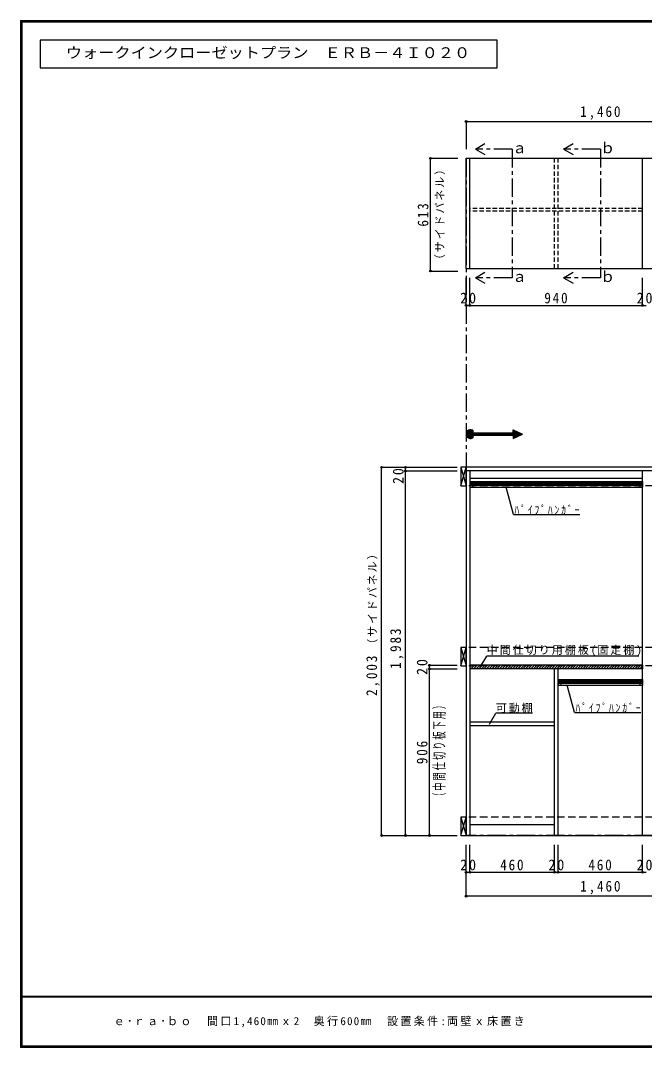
# Model space of a CAD drawing. Units: millimetres at full size, sheet at 1:20. Extents: x -8210 to 8210, y -2932 to 2722.
# Drawn here: x -8210 to -4815, y -2864 to 2722 of the extents above; entities that cross this region are included whole.
import ezdxf
from ezdxf.enums import TextEntityAlignment as Align

# ---------------------------------------------------------------- set-up
doc = ezdxf.new("R2010")
doc.units = ezdxf.units.MM
doc.header["$LTSCALE"] = 20
doc.header["$PDMODE"] = 32
doc.header["$PDSIZE"] = 10
for name, pattern in [('CHAIN1', [8, 5, -1, 1, -1]), ('DASHED1', [1.8, 1.2, -0.6]), ('DASHED2', [3, 2, -1])]:
    doc.linetypes.add(name, pattern=pattern)
for name, color, linetype in [('0-2_本体', 2, 'Continuous'), ('0-3_固定棚', 2, 'Continuous'), ('0-4_可動棚', 3, 'Continuous'), ('0-5', 4, 'Continuous'), ('0-6_ﾊﾟｲﾌﾟﾊﾝｶﾞｰ', 7, 'Continuous'), ('0-7_桟木・巾木', 2, 'Continuous'), ('0-8_引き出し', 3, 'Continuous'), ('0-A_文字', 7, 'Continuous'), ('0-B_寸法', 7, 'Continuous'), ('0-C_ハッチ', 4, 'Continuous'), ('F-1_枠', 6, 'Continuous'), ('F-A_文字', 7, 'Continuous')]:
    doc.layers.add(name, color=color, linetype=linetype)
doc.styles.add('ＭＳ ゴシック', font='')
doc.styles.get('ＭＳ ゴシック').set_extended_font_data('MS Gothic')

msp = doc.modelspace()

# ---------------------------------------------------------------- linework, layer by layer
at = {"layer": '0-2_本体'}
for p, q in [((-5765, 1372.73), (-5765, 1972.73)), ((-5785, 1372.73), (-5765, 1372.73)), ((-4825, 1372.73), (-4805, 1372.73))]:
    msp.add_line(p, q, dxfattribs=at)
at = {"layer": '0-2_本体', "linetype": 'DASHED1'}
for p, q in [((-5305, 1972.73), (-5285, 1972.73)), ((-5305, 1373.73), (-5305, 1972.73)), ((-5285, 1373.73), (-5285, 1972.73)), ((-5305, 1373.73), (-5285, 1373.73))]:
    msp.add_line(p, q, dxfattribs=at)
at = {"layer": '0-2_本体', "color": 3}
for p, q in [((-5785, 1372.73), (-4325, 1372.73)), ((-5785, 271.73), (-5785, 291.73)), ((-4325, 291.73), (-5785, 291.73)), ((-5785, 271.73), (-5785, -1711.27)), ((-4325, 271.73), (-5785, 271.73)), ((-5765, 271.73), (-5765, -1711.27)), ((-4825, -1711.27), (-4825, 271.73)), ((-5305, -1711.27), (-5305, -805.27)), ((-5285, -1711.27), (-5285, -805.27)), ((-5785, -1711.27), (-4325, -1711.27))]:
    msp.add_line(p, q, dxfattribs=at)
at = {"layer": '0-2_本体'}
for points in [[(-5785, 1372.73), (-5785, 1972.73), (-5765, 1972.73)], [(-4825, 1372.73), (-4825, 1972.73), (-4805, 1972.73)]]:
    msp.add_lwpolyline(points, dxfattribs=at)
at = {"layer": '0-3_固定棚', "color": 3}
for p, q in [((-5765, -785.27), (-5765, -805.27)), ((-4825, -785.27), (-5765, -785.27)), ((-4825, -805.27), (-5765, -805.27)), ((-4825, -785.27), (-4825, -805.27))]:
    msp.add_line(p, q, dxfattribs=at)
at = {"layer": '0-4_可動棚'}
for p, q in [((-5765, 1972.73), (-2850, 1972.73)), ((-5764, -1114.77), (-5764, -1094.77)), ((-5306, -1094.77), (-5764, -1094.77)), ((-5306, -1114.77), (-5764, -1114.77)), ((-5306, -1094.77), (-5306, -1114.77))]:
    msp.add_line(p, q, dxfattribs=at)
at = {"layer": '0-5', "color": 7}
for p in [(-5708.39, -796.33), (-4845.8, -735.68)]:
    msp.add_line(p, (-5673.37, -735.68), dxfattribs=at)
at = {"layer": '0-6_ﾊﾟｲﾌﾟﾊﾝｶﾞｰ', "color": 4, "linetype": 'DASHED1'}
for p, q in [((-4825, 1700.22), (-5765, 1700.22)), ((-4825, 1685.24), (-5765, 1685.24))]:
    msp.add_line(p, q, dxfattribs=at)
at = {"layer": '0-6_ﾊﾟｲﾌﾟﾊﾝｶﾞｰ', "color": 3}
for p, q in [((-5765, 213.73), (-5765, 183.73)), ((-5765, 213.73), (-4825, 213.73)), ((-5765, 183.73), (-4825, 183.73)), ((-4825, 213.73), (-4825, 183.73)), ((-5285, -863.27), (-5285, -893.27)), ((-5285, -863.27), (-4825, -863.27)), ((-5285, -893.27), (-4825, -893.27)), ((-4825, -863.27), (-4825, -893.27))]:
    msp.add_line(p, q, dxfattribs=at)
at = {"layer": '0-6_ﾊﾟｲﾌﾟﾊﾝｶﾞｰ', "color": 4}
for p, q in [((-4825, 204.73), (-5765, 204.73)), ((-4825, 200.73), (-5765, 200.73)), ((-4825, 196.73), (-5765, 196.73)), ((-4825, 192.73), (-5765, 192.73)), ((-4825, -872.27), (-5285, -872.27)), ((-4825, -876.27), (-5285, -876.27)), ((-4825, -880.27), (-5285, -880.27)), ((-4825, -884.27), (-5285, -884.27))]:
    msp.add_line(p, q, dxfattribs=at)
at = {"layer": '0-6_ﾊﾟｲﾌﾟﾊﾝｶﾞｰ'}
for p, q in [((-5750, 213.73), (-5750, 183.73)), ((-4840, 213.73), (-4840, 183.73)), ((-5270, -863.27), (-5270, -893.27)), ((-4840, -863.27), (-4840, -893.27))]:
    msp.add_line(p, q, dxfattribs=at)
at = {"layer": '0-7_桟木・巾木', "color": 7}
for p, q in [((-4825, 231.73), (-5765, 231.73)), ((-5765, -1651.27), (-5305, -1651.27))]:
    msp.add_line(p, q, dxfattribs=at)
at = {"layer": '0-8_引き出し', "color": 7}
for p, q in [((-5815, 291.73), (-5785, 191.73)), ((-5815, 191.73), (-5785, 291.73)), ((-5815, -688.27), (-5785, -788.27)), ((-5815, -788.27), (-5785, -688.27)), ((-5815, -1611.27), (-5785, -1711.27)), ((-5815, -1711.27), (-5785, -1611.27))]:
    msp.add_line(p, q, dxfattribs=at)
at = {"layer": '0-8_引き出し'}
for points in [[(-5785, 191.73), (-5785, 291.73), (-5815, 291.73), (-5815, 191.73)], [(-5785, -788.27), (-5785, -688.27), (-5815, -688.27), (-5815, -788.27)], [(-5785, -1711.27), (-5785, -1611.27), (-5815, -1611.27), (-5815, -1711.27)]]:
    msp.add_lwpolyline(points, close=True, dxfattribs=at)
at = {"layer": '0-A_文字'}
for p, q in [((-8103.33, 2615.63), (-8103.33, 2465.63)), ((-5616.48, 2615.63), (-8103.33, 2615.63)), ((-5616.48, 2465.63), (-5616.48, 2615.63)), ((-8103.33, 2465.63), (-5616.48, 2465.63)), ((-5735, 2022.73), (-5683.04, 2052.73)), ((-5735, 2022.73), (-5683.04, 1992.73)), ((-5255, 2022.73), (-5203.04, 2052.73)), ((-5255, 2022.73), (-5203.04, 1992.73)), ((-5735, 1322.73), (-5683.04, 1352.73)), ((-5255, 1322.73), (-5203.04, 1352.73)), ((-5735, 1322.73), (-5683.04, 1292.73)), ((-5255, 1322.73), (-5203.04, 1292.73)), ((-5785, 472.25), (-5761.04, 496.2)), ((-5784.85, 475.22), (-5764.01, 496.06)), ((-5784.81, 469.61), (-5758.4, 496.02)), ((-5784.38, 467.21), (-5756, 495.58)), ((-5784.2, 478.71), (-5767.5, 495.4)), ((-5783.75, 465.01), (-5753.8, 494.96)), ((-5782.95, 462.98), (-5751.77, 494.16)), ((-5782.44, 483.29), (-5772.08, 493.65)), ((-5782.01, 461.09), (-5749.89, 493.22)), ((-5780.93, 459.34), (-5749.58, 490.69)), ((-5779.73, 457.72), (-5749.58, 487.86)), ((-5778.4, 456.22), (-5749.58, 485.03)), ((-5776.95, 454.84), (-5749.58, 482.21)), ((-5775.38, 453.58), (-5749.58, 479.38)), ((-5773.69, 452.44), (-5747.64, 478.49)), ((-5771.87, 451.44), (-5744.81, 478.49)), ((-5769.9, 450.57), (-5741.98, 478.49)), ((-5767.78, 449.87), (-5739.15, 478.49)), ((-5765.48, 449.34), (-5749.58, 465.23)), ((-5762.95, 449.04), (-5749.58, 462.41)), ((-5760.14, 449.02), (-5749.58, 459.58)), ((-5756.92, 449.41), (-5749.58, 456.75)), ((-5752.97, 450.54), (-5749.58, 453.92)), ((-5749.58, 466.7), (-5749.58, 452.15)), ((-5749.58, 466.7), (-5529.1, 466.7)), ((-5748.12, 466.7), (-5736.33, 478.49)), ((-5745.29, 466.7), (-5733.5, 478.49)), ((-5742.46, 466.7), (-5730.67, 478.49)), ((-5739.63, 466.7), (-5727.84, 478.49)), ((-5736.81, 466.7), (-5725.01, 478.49)), ((-5733.98, 466.7), (-5722.18, 478.49)), ((-5731.15, 466.7), (-5719.36, 478.49)), ((-5728.32, 466.7), (-5716.53, 478.49)), ((-5725.49, 466.7), (-5713.7, 478.49)), ((-5722.66, 466.7), (-5710.87, 478.49)), ((-5719.84, 466.7), (-5708.04, 478.49)), ((-5717.01, 466.7), (-5705.21, 478.49)), ((-5714.18, 466.7), (-5702.38, 478.49)), ((-5711.35, 466.7), (-5699.56, 478.49)), ((-5708.52, 466.7), (-5696.73, 478.49)), ((-5705.69, 466.7), (-5693.9, 478.49)), ((-5702.86, 466.7), (-5691.07, 478.49)), ((-5700.04, 466.7), (-5688.24, 478.49)), ((-5697.21, 466.7), (-5685.41, 478.49)), ((-5694.38, 466.7), (-5682.59, 478.49)), ((-5691.55, 466.7), (-5679.76, 478.49)), ((-5688.72, 466.7), (-5676.93, 478.49)), ((-5685.89, 466.7), (-5674.1, 478.49)), ((-5683.07, 466.7), (-5671.27, 478.49)), ((-5680.24, 466.7), (-5668.44, 478.49)), ((-5677.41, 466.7), (-5665.61, 478.49)), ((-5674.58, 466.7), (-5662.79, 478.49)), ((-5671.75, 466.7), (-5659.96, 478.49)), ((-5668.92, 466.7), (-5657.13, 478.49)), ((-5666.1, 466.7), (-5654.3, 478.49)), ((-5663.27, 466.7), (-5651.47, 478.49)), ((-5660.44, 466.7), (-5648.64, 478.49)), ((-5657.61, 466.7), (-5645.82, 478.49)), ((-5654.78, 466.7), (-5642.99, 478.49)), ((-5651.95, 466.7), (-5640.16, 478.49)), ((-5649.12, 466.7), (-5637.33, 478.49)), ((-5646.3, 466.7), (-5634.5, 478.49)), ((-5643.47, 466.7), (-5631.67, 478.49)), ((-5640.64, 466.7), (-5628.85, 478.49)), ((-5637.81, 466.7), (-5626.02, 478.49)), ((-5634.98, 466.7), (-5623.19, 478.49)), ((-5632.15, 466.7), (-5620.36, 478.49)), ((-5629.33, 466.7), (-5617.53, 478.49)), ((-5626.5, 466.7), (-5614.7, 478.49)), ((-5623.67, 466.7), (-5611.87, 478.49)), ((-5620.84, 466.7), (-5609.05, 478.49)), ((-5618.01, 466.7), (-5606.22, 478.49)), ((-5615.18, 466.7), (-5603.39, 478.49)), ((-5612.35, 466.7), (-5600.56, 478.49)), ((-5609.53, 466.7), (-5597.73, 478.49)), ((-5606.7, 466.7), (-5594.9, 478.49)), ((-5603.87, 466.7), (-5592.08, 478.49)), ((-5601.04, 466.7), (-5589.25, 478.49)), ((-5598.21, 466.7), (-5586.42, 478.49)), ((-5595.38, 466.7), (-5583.59, 478.49)), ((-5592.56, 466.7), (-5580.76, 478.49)), ((-5589.73, 466.7), (-5577.93, 478.49)), ((-5586.9, 466.7), (-5575.11, 478.49)), ((-5584.07, 466.7), (-5572.28, 478.49)), ((-5581.24, 466.7), (-5569.45, 478.49)), ((-5578.41, 466.7), (-5566.62, 478.49)), ((-5575.59, 466.7), (-5563.79, 478.49)), ((-5572.76, 466.7), (-5560.96, 478.49)), ((-5569.93, 466.7), (-5558.13, 478.49)), ((-5567.1, 466.7), (-5555.31, 478.49)), ((-5564.27, 466.7), (-5552.48, 478.49)), ((-5561.44, 466.7), (-5549.65, 478.49)), ((-5558.61, 466.7), (-5546.82, 478.49)), ((-5555.79, 466.7), (-5543.99, 478.49)), ((-5552.96, 466.7), (-5541.16, 478.49)), ((-5550.13, 466.7), (-5538.34, 478.49)), ((-5547.3, 466.7), (-5535.51, 478.49)), ((-5544.47, 466.7), (-5532.68, 478.49)), ((-5541.64, 466.7), (-5529.85, 478.49)), ((-5538.82, 466.7), (-5515.59, 489.93)), ((-5535.99, 466.7), (-5513.65, 489.03)), ((-5533.16, 466.7), (-5511.72, 488.13)), ((-5530.33, 466.7), (-5509.79, 487.24)), ((-5529.1, 496.21), (-5478.28, 472.6)), ((-5529.1, 478.49), (-5529.1, 496.21)), ((-5529.1, 493.39), (-5527.17, 495.31)), ((-5529.1, 490.56), (-5525.24, 494.42)), ((-5529.1, 487.73), (-5523.31, 493.52)), ((-5529.1, 484.9), (-5521.38, 492.62)), ((-5529.1, 482.07), (-5519.45, 491.72)), ((-5529.1, 479.24), (-5517.52, 490.83)), ((-5529.1, 465.1), (-5507.86, 486.34)), ((-5529.1, 462.27), (-5505.93, 485.44)), ((-5529.1, 459.45), (-5504, 484.55)), ((-5529.1, 456.62), (-5502.07, 483.65)), ((-5529.1, 453.79), (-5500.14, 482.75)), ((-5529.1, 450.96), (-5498.21, 481.85)), ((-5529.1, 448.99), (-5478.28, 472.6)), ((-5529.1, 466.7), (-5529.1, 448.99)), ((-5527.5, 449.73), (-5496.27, 480.96)), ((-5522.22, 452.18), (-5494.34, 480.06)), ((-5516.94, 454.64), (-5492.41, 479.16)), ((-5511.66, 457.09), (-5490.48, 478.26)), ((-5506.37, 459.54), (-5488.55, 477.37)), ((-5501.09, 462), (-5486.62, 476.47)), ((-5495.81, 464.45), (-5484.69, 475.57)), ((-5490.52, 466.91), (-5482.76, 474.68)), ((-5485.24, 469.36), (-5480.82, 473.78)), ((-5479.96, 471.82), (-5478.89, 472.88)), ((-5528.01, 35.43), (-5567.75, 183.73)), ((-5528.01, 35.43), (-5167.51, 35.43)), ((-5195.54, -1041.57), (-5235.28, -893.27)), ((-5658.85, -1105.83), (-5623.83, -1045.18)), ((-5423.83, -1045.18), (-5623.83, -1045.18)), ((-5195.54, -1041.57), (-4835.04, -1041.57))]:
    msp.add_line(p, q, dxfattribs=at)
at = {"layer": '0-A_文字', "linetype": 'CHAIN1'}
for p, q in [((-5535, 2022.73), (-5735, 2022.73)), ((-5535, 2022.73), (-5535, 1322.73)), ((-5055, 2022.73), (-5255, 2022.73)), ((-5055, 2022.73), (-5055, 1322.73)), ((-5785, 1972.73), (-5785, -1711.27)), ((-5535, 1322.73), (-5735, 1322.73)), ((-5055, 1322.73), (-5255, 1322.73)), ((-2850, 291.73), (-5785, 291.73)), ((-2850, -1711.27), (-5785, -1711.27))]:
    msp.add_line(p, q, dxfattribs=at)
at = {"layer": '0-A_文字'}
msp.add_lwpolyline([(-5749.58, 493.04), (-5749.58, 478.49), (-5529.1, 478.49)], dxfattribs=at)
msp.add_arc((-5761.39, 472.6), 23.61, 60, 300, dxfattribs=at)
at = {"layer": '0-B_寸法', "color": 4}
for p, q in [((-5785, 2172.73), (-5785, 2022.73)), ((-5785, 2172.73), (-4325, 2172.73)), ((-5980, 1359.73), (-5980, 1972.73)), ((-5980, 1972.73), (-5830, 1972.73)), ((-5980, 1359.73), (-5830, 1359.73)), ((-5785, 1172.73), (-5785, 1322.73)), ((-5765, 1172.73), (-5765, 1322.73)), ((-5765, 1172.73), (-5765, 1322.73)), ((-4825, 1172.73), (-4825, 1322.73)), ((-5785, 1172.73), (-5765, 1172.73)), ((-5765, 1172.73), (-4825, 1172.73)), ((-4825, 1172.73), (-4805, 1172.73)), ((-6245, 291.73), (-5835, 291.73)), ((-6245, -1711.27), (-6245, 291.73)), ((-6115, 271.73), (-6115, 291.73)), ((-6115, 291.73), (-5985, 291.73)), ((-6115, 271.73), (-5835, 271.73)), ((-6115, -1711.27), (-6115, 271.73)), ((-5985, -805.27), (-5985, -785.27)), ((-5985, -785.27), (-5835, -785.27)), ((-5985, -1711.27), (-5985, -805.27)), ((-5985, -805.27), (-5835, -805.27)), ((-6245, -1711.27), (-5835, -1711.27)), ((-6115, -1711.27), (-5985, -1711.27)), ((-5985, -1711.27), (-5835, -1711.27)), ((-5785, -1911.27), (-5785, -1761.27)), ((-5765, -1911.27), (-5765, -1761.27)), ((-5305, -1911.27), (-5305, -1761.27)), ((-5285, -1911.27), (-5285, -1761.27)), ((-5285, -1911.27), (-5285, -1761.27)), ((-4825, -1911.27), (-4825, -1761.27)), ((-5785, -1911.27), (-5765, -1911.27)), ((-5785, -2041.27), (-5785, -1911.27)), ((-5765, -1911.27), (-5305, -1911.27)), ((-5305, -1911.27), (-5285, -1911.27)), ((-5285, -1911.27), (-4825, -1911.27)), ((-4825, -1911.27), (-4805, -1911.27)), ((-4325, -2041.27), (-5785, -2041.27))]:
    msp.add_line(p, q, dxfattribs=at)
at = {"layer": '0-B_寸法', "color": 4, "linetype": 'DASHED2'}
for p, q in [((-2850, 191.73), (-5785, 191.73)), ((-2850, -688.27), (-5785, -688.27)), ((-2850, -788.27), (-5785, -788.27)), ((-2850, -1611.27), (-5785, -1611.27))]:
    msp.add_line(p, q, dxfattribs=at)
at = {"layer": '0-B_寸法'}
for p in [(-5785, 2172.73), (-5980, 1972.73), (-5980, 1359.73), (-5785, 1172.73), (-5765, 1172.73), (-4825, 1172.73), (-6245, 291.73), (-6115, 291.73), (-6115, 271.73), (-5985, -785.27), (-5985, -805.27), (-6245, -1711.27), (-6115, -1711.27), (-5985, -1711.27), (-5785, -1911.27), (-5765, -1911.27), (-5305, -1911.27), (-5285, -1911.27), (-4825, -1911.27), (-5785, -2041.27)]:
    msp.add_point(p, dxfattribs=at)
at = {"layer": '0-C_ハッチ'}
for p, q in [((-5765, -797.01), (-5753.26, -785.27)), ((-5759.12, -805.27), (-5739.12, -785.27)), ((-5744.97, -805.27), (-5724.97, -785.27)), ((-5730.83, -805.27), (-5710.83, -785.27)), ((-5716.69, -805.27), (-5696.69, -785.27)), ((-5702.55, -805.27), (-5682.55, -785.27)), ((-5688.4, -805.27), (-5668.4, -785.27)), ((-5674.26, -805.27), (-5654.26, -785.27)), ((-5660.12, -805.27), (-5640.12, -785.27)), ((-5645.98, -805.27), (-5625.98, -785.27)), ((-5631.84, -805.27), (-5611.84, -785.27)), ((-5617.69, -805.27), (-5597.69, -785.27)), ((-5603.55, -805.27), (-5583.55, -785.27)), ((-5589.41, -805.27), (-5569.41, -785.27)), ((-5575.27, -805.27), (-5555.27, -785.27)), ((-5561.13, -805.27), (-5541.13, -785.27)), ((-5546.98, -805.27), (-5526.98, -785.27)), ((-5532.84, -805.27), (-5512.84, -785.27)), ((-5518.7, -805.27), (-5498.7, -785.27)), ((-5504.56, -805.27), (-5484.56, -785.27)), ((-5490.41, -805.27), (-5470.41, -785.27)), ((-5476.27, -805.27), (-5456.27, -785.27)), ((-5462.13, -805.27), (-5442.13, -785.27)), ((-5447.99, -805.27), (-5427.99, -785.27)), ((-5433.85, -805.27), (-5413.85, -785.27)), ((-5419.7, -805.27), (-5399.7, -785.27)), ((-5405.56, -805.27), (-5385.56, -785.27)), ((-5391.42, -805.27), (-5371.42, -785.27)), ((-5377.28, -805.27), (-5357.28, -785.27)), ((-5363.14, -805.27), (-5343.14, -785.27)), ((-5348.99, -805.27), (-5328.99, -785.27)), ((-5334.85, -805.27), (-5314.85, -785.27)), ((-5320.71, -805.27), (-5300.71, -785.27)), ((-5306.57, -805.27), (-5286.57, -785.27)), ((-5292.42, -805.27), (-5272.42, -785.27)), ((-5278.28, -805.27), (-5258.28, -785.27)), ((-5264.14, -805.27), (-5244.14, -785.27)), ((-5250, -805.27), (-5230, -785.27)), ((-5235.86, -805.27), (-5215.86, -785.27)), ((-5221.71, -805.27), (-5201.71, -785.27)), ((-5207.57, -805.27), (-5187.57, -785.27)), ((-5193.43, -805.27), (-5173.43, -785.27)), ((-5179.29, -805.27), (-5159.29, -785.27)), ((-5165.15, -805.27), (-5145.15, -785.27)), ((-5151, -805.27), (-5131, -785.27)), ((-5136.86, -805.27), (-5116.86, -785.27)), ((-5122.72, -805.27), (-5102.72, -785.27)), ((-5108.58, -805.27), (-5088.58, -785.27)), ((-5094.43, -805.27), (-5074.43, -785.27)), ((-5080.29, -805.27), (-5060.29, -785.27)), ((-5066.15, -805.27), (-5046.15, -785.27)), ((-5052.01, -805.27), (-5032.01, -785.27)), ((-5037.87, -805.27), (-5017.87, -785.27)), ((-5023.72, -805.27), (-5003.72, -785.27)), ((-5009.58, -805.27), (-4989.58, -785.27)), ((-4995.44, -805.27), (-4975.44, -785.27)), ((-4981.3, -805.27), (-4961.3, -785.27)), ((-4967.16, -805.27), (-4947.16, -785.27)), ((-4953.01, -805.27), (-4933.01, -785.27)), ((-4938.87, -805.27), (-4918.87, -785.27)), ((-4924.73, -805.27), (-4904.73, -785.27)), ((-4910.59, -805.27), (-4890.59, -785.27)), ((-4896.44, -805.27), (-4876.44, -785.27)), ((-4882.3, -805.27), (-4862.3, -785.27)), ((-4868.16, -805.27), (-4848.16, -785.27)), ((-4854.02, -805.27), (-4834.02, -785.27)), ((-4839.88, -805.27), (-4825, -790.39)), ((-4825.73, -805.27), (-4825, -804.53))]:
    msp.add_line(p, q, dxfattribs=at)
at = {"layer": 'F-1_枠'}
for p, q in [((-8210, 2722.29), (-8210, -2864.37)), ((-8210, 2722.29), (-410, 2722.29)), ((-8210, 2718.96), (-410, 2718.96)), ((-8210, 2715.63), (-410, 2715.63)), ((-8206.67, 2722.29), (-8206.67, -2864.37)), ((-8203.33, 2722.29), (-8203.33, -2864.37)), ((-410, -2587.71), (-8210, -2587.71)), ((-410, -2591.04), (-8210, -2591.04)), ((-410, -2857.71), (-8210, -2857.71)), ((-410, -2861.04), (-8210, -2861.04)), ((-410, -2864.37), (-8210, -2864.37))]:
    msp.add_line(p, q, dxfattribs=at)

# ---------------------------------------------------------------- texts
at = {"layer": '0-5', "color": 7, "insert": (-5673.37, -735.68), "char_height": 43.99, "attachment_point": 7, "style": 'ＭＳ ゴシック'}
msp.add_mtext('\\T1.18;中間仕切り用棚板(固定棚)', dxfattribs=at)
at = {"layer": '0-A_文字', "style": 'ＭＳ ゴシック', "width": 1.1}
msp.add_text('ウォークインクローゼットプラン\u3000ＥＲＢ－４Ｉ０２０', height=58.65, dxfattribs=at).set_placement((-7963.33, 2500.63), align=Align.BOTTOM_LEFT)
at = {"layer": '0-A_文字', "style": 'ＭＳ ゴシック'}
for s, p in [('ａ', (-5535, 1982.73)), ('ｂ', (-5055, 1982.73)), ('ａ', (-5535, 1282.73)), ('ｂ', (-5055, 1282.73))]:
    msp.add_text(s, height=58.65, dxfattribs=at).set_placement(p, align=Align.BOTTOM_LEFT)
at = {"layer": '0-A_文字', "char_height": 43.99, "attachment_point": 7, "style": 'ＭＳ ゴシック'}
for s, insert in [('\\T1.39;\\W0.85;ﾊﾟｲﾌﾟﾊﾝｶﾞｰ', (-5522.67, 35.43)), ('\\T1.17;可動棚', (-5623.83, -1045.18)), ('\\T1.39;\\W0.85;ﾊﾟｲﾌﾟﾊﾝｶﾞｰ', (-5190.2, -1041.57))]:
    msp.add_mtext(s, dxfattribs=dict(at, insert=insert))
at = {"layer": '0-B_寸法', "char_height": 58.65, "attachment_point": 7, "style": 'ＭＳ ゴシック'}
for s, insert in [('\\T1.28;\\W0.9;1,460', (-5165, 2182.73)), ('\\T1.27;\\W0.95;20', (-5817.5, 1182.73)), ('\\T1.27;\\W0.9;940', (-5360, 1182.73)), ('\\T1.27;\\W0.95;20', (-4857.5, 1182.73)), ('\\T1.27;\\W0.95;20', (-5817.5, -1901.27)), ('\\T1.27;\\W0.9;460', (-5600, -1901.27)), ('\\T1.27;\\W0.95;20', (-5337.5, -1901.27)), ('\\T1.27;\\W0.9;460', (-5120, -1901.27)), ('\\T1.27;\\W0.95;20', (-4857.5, -1901.27)), ('\\T1.28;\\W0.9;1,460', (-5165, -2031.27))]:
    msp.add_mtext(s, dxfattribs=dict(at, insert=insert))
at = {"layer": '0-B_寸法', "attachment_point": 7, "rotation": 90, "style": 'ＭＳ ゴシック'}
for s, insert, char_height in [('\\T1.17;（サイドパネル）', (-5900.55, 1391.23), 43.99), ('\\T1.27;\\W0.9;613', (-5990, 1601.23), 58.65), ('\\T1.27;\\W0.95;20', (-6125, 201.26), 58.65), ('\\T1.17;（サイドパネル）', (-6267.22, -700.9), 43.99), ('\\T1.28;\\W0.9;1,983', (-6125, -804.77), 58.65), ('\\T1.28;\\W0.9;2,003', (-6255, -952.27), 58.65), ('\\T1.27;\\W0.95;20', (-5995, -837.77), 58.65), ('\\T1.23;\\W0.55;（中間仕切り板下用）', (-5895, -1523.27), 58.65), ('\\T1.27;\\W0.9;906', (-5995, -1323.27), 58.65)]:
    msp.add_mtext(s, dxfattribs=dict(at, insert=insert, char_height=char_height))
at = {"layer": 'F-A_文字', "insert": (-7703.33, -2754.37), "char_height": 43.99, "attachment_point": 7, "style": 'ＭＳ ゴシック'}
msp.add_mtext('\\T1.21;ｅ･ｒａ･ｂｏ\u3000間口1,460㎜ｘ2\u3000奥行600㎜\u3000設置条件:両壁ｘ床置き', dxfattribs=at)

doc.saveas('drawing.dxf')
